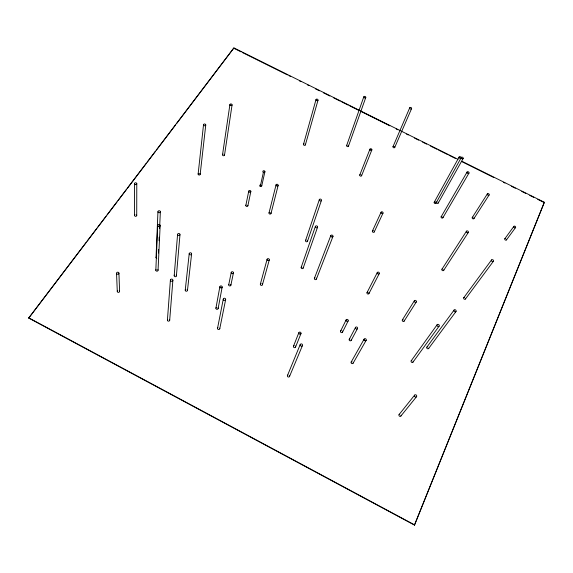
<?xml version="1.0" encoding="UTF-8"?>
<svg xmlns="http://www.w3.org/2000/svg" width="573" height="573" viewBox="0 0 573 573"><rect width="100%" height="100%" fill="white"/><g stroke="black" fill="none" stroke-linecap="round" stroke-linejoin="round"><path stroke-width="0.86" d="M136.725 215.384L136.782 183.704M156.042 257.492L157.94 211.766M155.827 270.248L157.718 225.518M158.456 253.03L158.614 249.513M159.022 240.724L159.187 237.208M159.588 228.419L160.361 211.724M158.055 270.177L160.154 225.468M167.423 319.985L170.403 280.004M169.68 320.3L172.874 280.362A1.253 1.103 1.7 0 0 171.184 279.151A1.253 1.103 1.7 0 0 170.854 281.042A1.253 1.103 1.7 0 0 172.874 280.362M174.206 275.592L177.587 234.328M176.398 275.914L179.972 234.686A1.21 1.031 4.3 0 0 178.339 233.54A1.21 1.031 4.3 0 0 178.024 235.302A1.21 1.031 4.3 0 0 179.972 234.686M185.251 290.096L189.226 253.631M198.136 174.02L203.53 124.685M200.17 174.342L205.743 125.05A1.117 0.888 8.7 0 0 204.217 124.026A1.117 0.888 8.7 0 0 203.952 125.537A1.117 0.888 8.7 0 0 205.743 125.05M187.457 290.411L191.604 253.982A1.203 1.046 5 0 0 189.971 252.829A1.203 1.046 5 0 0 189.67 254.62A1.203 1.046 5 0 0 191.604 253.982M457.942 159.308L233.913 47.91L176.491 123.718M222.525 154.76L229.909 104.594M224.516 155.082L232.065 104.959M215.921 308.181L219.86 286.765M218.127 308.489L222.174 287.094M217.532 328.358L223.277 299.149M219.767 328.673L225.662 299.486M228.727 284.817L231.213 272.533M245.831 205.449L248.746 191.167M230.89 285.125L233.433 272.855M247.873 205.764L250.845 191.497M260.264 186.418L263.415 172.294M261.732 185.86L264.919 171.728M269.031 212.884L276.071 184.814M270.986 213.521L278.127 185.494A1.082 0.895 14.6 0 0 276.845 184.255A1.082 0.895 14.6 0 0 276.322 185.716A1.082 0.895 14.6 0 0 278.127 185.494M260.371 284.108L267.104 259.261M262.427 284.781L269.267 259.97A1.139 0.996 14.8 0 0 267.928 258.631A1.139 0.996 14.8 0 0 267.362 260.257A1.139 0.996 14.8 0 0 269.267 259.97M303.518 144.274L316.017 99.58M305.366 144.883L318.001 100.239A1.046 0.802 16.6 0 0 316.747 99.086A1.046 0.802 16.6 0 0 316.282 100.404A1.046 0.802 16.6 0 0 318.001 100.239M305.538 240.56L319.326 199.669M307.515 241.204L321.453 200.371M301.183 267.383L315.379 226.464M303.196 268.042L317.564 227.18M346.636 145.556L363.798 96.851M348.463 146.158L365.767 97.51M314.398 278.371L330.764 235.689M316.418 279.037L332.97 236.413M359.758 175.044L369.922 149.224M293.462 346.285L298.805 332.798M361.613 175.653L371.863 149.868M295.582 346.98L300.997 333.515M233.913 47.91L28.714 318.058L414.487 525.09L544.35 202.269L461.938 161.292M414.487 525.09L544.35 202.269M287.431 375.616L300.173 344.645M289.515 376.497L302.515 345.404M393.021 146.602L409.752 107.753M394.718 147.454L411.564 108.648A1.017 0.766 22.5 0 0 410.526 107.395A1.017 0.766 22.5 0 0 409.881 108.555A1.017 0.766 22.5 0 0 411.564 108.648M372.429 230.998L381.095 212.211M374.241 231.922L382.979 213.163A1.053 0.867 24.4 0 0 381.919 211.788A1.053 0.867 24.4 0 0 381.217 213.113A1.053 0.867 24.4 0 0 382.979 213.163M340.577 331.13L346.156 319.884M342.518 332.147L348.155 320.923M367.028 292.61L377.299 272.562M368.919 293.584L379.276 273.579M349.251 339.309L355.489 327.47M351.199 340.326L357.502 328.515M434.212 202.262L459.131 157.031M435.974 203.15L461.043 157.976M438.245 203.014L463.149 158.463M351.177 362.072L364.084 339.18M353.161 363.103L366.183 340.276M441.146 216.809L467.045 172.093M442.922 217.704L468.979 173.053M402.396 319.834L414.422 300.696M404.13 321.116L416.242 302.028A1.125 0.96 32.5 0 0 415.382 300.374A1.125 0.96 32.5 0 0 414.372 301.692A1.125 0.96 32.5 0 0 416.242 302.028M472.288 217.475L487.401 193.832M473.907 218.607L489.098 195.006A1.039 0.802 29.9 0 0 488.246 193.574A1.039 0.802 29.9 0 0 487.394 194.677A1.039 0.802 29.9 0 0 489.098 195.006M441.976 269.188L466.472 231.198M443.66 270.392L468.299 232.48A1.117 0.895 30.8 0 0 467.403 230.905A1.117 0.895 30.8 0 0 466.458 232.137A1.117 0.895 30.8 0 0 468.299 232.48M411.221 360.782L437.135 324.726M413.004 362.107L439.097 326.166A1.218 1.039 36.1 0 0 438.152 324.368A1.218 1.039 36.1 0 0 437.092 325.815A1.218 1.039 36.1 0 0 439.097 326.166M504.842 238.733L513.859 226.385M426.878 347.145L454.06 310.079M463.758 297.738L491.519 259.963M506.482 239.879L515.542 227.56A1.031 0.802 32.8 0 0 514.683 226.12A1.031 0.802 32.8 0 0 513.866 227.245A1.031 0.802 32.8 0 0 515.542 227.56M428.647 348.456L456.008 311.49A1.203 1.01 35.7 0 0 455.062 309.728A1.203 1.01 35.7 0 0 454.031 311.139A1.203 1.01 35.7 0 0 456.008 311.49M465.469 298.97L493.389 261.288A1.146 0.917 33.8 0 0 492.451 259.655A1.146 0.917 33.8 0 0 491.519 260.937A1.146 0.917 33.8 0 0 493.389 261.288M28.714 318.058L86.093 242.601M87.175 241.176L96.923 228.362M98.004 226.937L106.12 216.257M107.201 214.839L116.949 202.025M118.031 200.6L126.146 189.921M127.235 188.496L146.179 163.584M147.261 162.159L155.376 151.48M156.458 150.062L175.402 125.143M399.087 414.565L414.601 395.162M400.935 415.969L416.557 396.638M234.665 48.662L241.061 51.842M242.658 52.637L287.445 74.905M289.043 75.7L290.64 76.496M299.435 80.872L301.04 81.667M307.436 84.847L309.033 85.642M315.429 88.822L319.426 90.813M323.43 92.797L329.826 95.985M333.823 97.969L340.219 101.149M341.823 101.944L348.219 105.131M349.817 105.926L358.612 110.295M361.011 111.491L389.798 125.809M396.201 128.989L397.798 129.785M406.594 134.154L408.191 134.949M414.587 138.136L418.591 140.12M422.588 142.111L426.584 144.095M430.581 146.086L436.984 149.267M438.581 150.062L447.377 154.438M448.974 155.233L455.377 158.413M461.774 161.593L493.761 177.501M503.352 182.271L504.956 183.066M511.352 186.246L515.349 188.238M521.745 191.418L525.742 193.409M529.746 195.393L533.742 197.384M537.739 199.375L544.135 202.556M28.65 317.786L414.666 524.94M116.541 273.264L117.286 291.413M118.933 273.185A1.196 1.039 -4.1 0 1 117.157 274.138A1.196 1.039 -4.1 0 1 117.121 272.347A1.196 1.039 -4.1 0 1 118.933 273.185L119.585 291.328M134.476 183.725L134.555 215.427M176.176 275.162A1.11 0.974 2.3 0 1 176.04 276.487A1.11 0.974 2.3 0 1 174.521 276.444A1.11 0.974 2.3 0 1 174.464 275.104M401.1 415.189A1.16 1.039 44.8 0 1 400.283 416.363A1.16 1.039 44.8 0 1 398.966 415.497A1.16 1.039 44.8 0 1 399.596 414.207M224.294 154.445A1.01 0.817 9.9 0 1 224.05 155.648A1.01 0.817 9.9 0 1 222.603 155.204A1.01 0.817 9.9 0 1 223.241 154.116M348.09 145.284A0.96 0.759 19.5 0 1 348.284 146.437A0.96 0.759 19.5 0 1 346.916 146.351A0.96 0.759 19.5 0 1 346.901 145.213M474.014 218.026A0.988 0.781 30.4 0 1 473.248 218.886A0.988 0.781 30.4 0 1 472.159 217.948A0.988 0.781 30.4 0 1 473.076 217.217M156.758 258.351A1.103 0.96 1 0 1 156.107 257.119M368.711 292.517A1.06 0.924 27.9 0 1 368.589 293.928A1.06 0.924 27.9 0 1 367.064 293.462A1.06 0.924 27.9 0 1 367.601 292.173M199.662 173.469A1.031 0.845 7.7 0 1 199.977 174.729A1.031 0.845 7.7 0 1 198.444 174.765A1.031 0.845 7.7 0 1 198.509 173.497M119.478 290.926A1.153 1.01 -5.3 0 1 118.983 292.244A1.153 1.01 -5.3 0 1 117.458 291.929A1.153 1.01 -5.3 0 1 117.752 290.575M187.077 289.508A1.117 0.988 3.2 0 1 187.242 290.855A1.117 0.988 3.2 0 1 185.738 291.07A1.117 0.988 3.2 0 1 185.387 289.745M219.731 328.25A1.125 1.031 7.1 0 1 219.101 329.468A1.125 1.031 7.1 0 1 217.69 329.038A1.125 1.031 7.1 0 1 217.933 327.706M353.24 362.523A1.117 1.01 33.2 0 1 352.331 363.633A1.117 1.01 33.2 0 1 351.091 362.652A1.117 1.01 33.2 0 1 352.001 361.549M443.781 269.754A1.031 0.852 31.9 0 1 443.022 270.7A1.031 0.852 31.9 0 1 441.847 269.826A1.031 0.852 31.9 0 1 442.614 268.88M394.518 146.581A0.953 0.745 22.7 0 1 394.482 147.691A0.953 0.745 22.7 0 1 393.142 147.39A0.953 0.745 22.7 0 1 393.357 146.316M342.325 331.015A1.096 0.981 28.4 0 1 342.174 332.505A1.096 0.981 28.4 0 1 340.598 332.025A1.096 0.981 28.4 0 1 341.179 330.664M218.012 307.887A1.117 1.003 7.3 0 1 217.611 309.205A1.117 1.003 7.3 0 1 216.121 308.897A1.117 1.003 7.3 0 1 216.322 307.536M136.625 215.025A1.089 0.91 0.8 0 1 136.166 216.207A1.089 0.91 0.8 0 1 134.727 215.899A1.089 0.91 0.8 0 1 134.992 214.674M305.151 144.117A0.974 0.774 16.4 0 1 305.044 145.256A0.974 0.774 16.4 0 1 303.654 144.948A0.974 0.774 16.4 0 1 303.955 143.852M465.591 298.311A1.053 0.874 35.2 0 1 464.832 299.292A1.053 0.874 35.2 0 1 463.643 298.397A1.053 0.874 35.2 0 1 464.395 297.416M230.647 284.373A1.096 0.974 9.7 0 1 230.561 285.705A1.096 0.974 9.7 0 1 229.071 285.662A1.096 0.974 9.7 0 1 228.964 284.33M295.339 345.985A1.117 1.024 22.8 0 1 295.31 347.403A1.117 1.024 22.8 0 1 293.799 347.374A1.117 1.024 22.8 0 1 293.641 345.956M293.784 345.82A1.117 1.024 22.8 0 1 294.171 345.626M270.778 212.676A1.031 0.867 14.3 0 1 270.628 213.944A1.031 0.867 14.3 0 1 269.152 213.629A1.031 0.867 14.3 0 1 269.503 212.404M438.008 202.076A0.981 0.788 27.6 0 1 438.094 203.207A0.981 0.788 27.6 0 1 436.812 203.143A0.981 0.788 27.6 0 1 436.562 202.004M506.582 239.278A1.003 0.788 33.1 0 1 505.83 240.166A1.003 0.788 33.1 0 1 504.727 239.213A1.003 0.788 33.1 0 1 505.622 238.461M435.738 202.212A0.981 0.788 27.5 0 1 435.53 203.501A0.981 0.788 27.5 0 1 434.155 202.67A0.981 0.788 27.5 0 1 435.279 201.932M247.83 205.413A1.031 0.867 11.9 0 1 246.662 206.459A1.031 0.867 11.9 0 1 246.046 205.019M289.573 375.68A1.139 1.067 24.8 0 1 288.935 376.984A1.139 1.067 24.8 0 1 287.503 376.389A1.139 1.067 24.8 0 1 287.947 375.007M404.223 320.228A1.082 0.931 33.3 0 1 403.593 321.439A1.082 0.931 33.3 0 1 402.26 320.594A1.082 0.931 33.3 0 1 403.077 319.498M316.174 278.127A1.06 0.931 21.3 0 1 316.06 279.495A1.06 0.931 21.3 0 1 314.548 279.173A1.06 0.931 21.3 0 1 314.864 277.848M303.088 267.305A1.06 0.924 19.2 0 1 302.723 268.558A1.06 0.924 19.2 0 1 301.291 268.121A1.06 0.924 19.2 0 1 301.656 266.868M169.307 319.362A1.146 1.031 -1.2 0 1 169.458 320.765A1.146 1.031 -1.2 0 1 167.91 321.002A1.146 1.031 -1.2 0 1 167.567 319.619M413.09 361.176A1.11 0.974 38.2 0 1 412.524 362.437A1.11 0.974 38.2 0 1 411.135 361.721A1.11 0.974 38.2 0 1 411.708 360.453M361.491 175.016A0.981 0.788 21.3 0 1 361.205 176.097A0.981 0.788 21.3 0 1 359.88 175.682A0.981 0.788 21.3 0 1 360.173 174.607M261.603 185.351A1.017 0.838 13.2 0 1 261.159 186.497A1.017 0.838 13.2 0 1 259.791 185.946A1.017 0.838 13.2 0 1 260.429 184.871M428.783 348.133A1.103 0.953 37.6 0 1 427.623 348.771A1.103 0.953 37.6 0 1 426.713 347.589A1.103 0.953 37.6 0 1 427.766 346.801M262.212 283.857A1.082 0.96 14.3 0 1 261.983 285.282A1.082 0.96 14.3 0 1 260.429 284.81A1.082 0.96 14.3 0 1 261.073 283.506M351.228 339.553A1.103 0.988 30.3 0 1 350.597 340.799A1.103 0.988 30.3 0 1 349.222 340.083A1.103 0.988 30.3 0 1 349.852 338.836M374.262 231.256A1.017 0.845 24.6 0 1 373.567 232.33A1.017 0.845 24.6 0 1 372.35 231.42A1.017 0.845 24.6 0 1 373.374 230.59M442.807 216.902A0.996 0.795 28.6 0 1 442.585 218.026A0.996 0.795 28.6 0 1 441.26 217.611A0.996 0.795 28.6 0 1 441.482 216.487M157.826 269.618A1.117 0.974 0.4 0 1 157.675 270.943A1.117 0.974 0.4 0 1 156.15 270.9A1.117 0.974 0.4 0 1 156.107 269.568M307.407 240.495A1.039 0.888 18.7 0 1 306.985 241.727A1.039 0.888 18.7 0 1 305.581 241.154A1.039 0.888 18.7 0 1 306.19 240.001M414.458 396.086A1.232 1.089 42.7 0 0 416.421 396.795A1.232 1.089 42.7 0 0 415.855 394.826A1.232 1.089 42.7 0 0 414.458 396.086M230.181 105.296A1.096 0.852 10.8 0 0 232.022 105.117A1.096 0.852 10.8 0 0 230.761 103.921A1.096 0.852 10.8 0 0 230.181 105.296M363.962 97.539A1.039 0.788 19.6 0 0 365.71 97.639A1.039 0.788 19.6 0 0 364.672 96.357A1.039 0.788 19.6 0 0 363.962 97.539M158.384 212.519A1.21 1.017 3.1 0 0 160.347 211.924A1.21 1.017 3.1 0 0 158.721 210.785A1.21 1.017 3.1 0 0 158.384 212.519M377.313 273.385A1.11 0.945 27.4 0 0 379.176 273.722A1.11 0.945 27.4 0 0 378.359 272.103A1.11 0.945 27.4 0 0 377.313 273.385M223.57 300.016A1.203 1.082 8.7 0 0 225.612 299.693A1.203 1.082 8.7 0 0 224.222 298.247A1.203 1.082 8.7 0 0 223.57 300.016M364.099 340.097A1.182 1.053 31.9 0 0 366.083 340.441A1.182 1.053 31.9 0 0 365.223 338.657A1.182 1.053 31.9 0 0 364.099 340.097M346.156 320.744A1.125 0.996 28 0 0 348.055 321.073A1.125 0.996 28 0 0 347.252 319.39A1.125 0.996 28 0 0 346.156 320.744M220.147 287.596A1.167 1.039 8.3 0 0 222.123 287.288A1.167 1.039 8.3 0 0 220.784 285.906A1.167 1.039 8.3 0 0 220.147 287.596M134.891 184.434A1.153 0.945 2 0 0 136.768 183.89A1.153 0.945 2 0 0 135.235 182.823A1.153 0.945 2 0 0 134.891 184.434M231.492 273.328A1.125 0.988 10.1 0 0 233.39 273.042A1.125 0.988 10.1 0 0 232.094 271.717A1.125 0.988 10.1 0 0 231.492 273.328M298.956 333.687A1.153 1.046 22.6 0 0 300.925 333.694A1.153 1.046 22.6 0 0 299.829 332.089A1.153 1.046 22.6 0 0 298.956 333.687M461.301 158.241A1.067 0.817 26.9 0 0 463.07 158.592A1.067 0.817 26.9 0 0 462.21 157.138A1.067 0.817 26.9 0 0 461.301 158.241M459.195 157.754A1.067 0.817 26.8 0 0 460.957 158.105A1.067 0.817 26.8 0 0 460.105 156.651A1.067 0.817 26.8 0 0 459.195 157.754M249.019 191.883A1.06 0.881 12.2 0 0 250.802 191.661A1.06 0.881 12.2 0 0 249.563 190.451A1.06 0.881 12.2 0 0 249.019 191.883M300.338 345.598A1.232 1.132 23.9 0 0 302.437 345.598A1.232 1.132 23.9 0 0 301.262 343.879A1.232 1.132 23.9 0 0 300.338 345.598M330.936 236.534A1.16 0.981 21.1 0 0 332.899 236.577A1.16 0.981 21.1 0 0 331.774 235.045A1.16 0.981 21.1 0 0 330.936 236.534M315.537 227.295A1.146 0.974 19.3 0 0 317.492 227.345A1.146 0.974 19.3 0 0 316.389 225.834A1.146 0.974 19.3 0 0 315.537 227.295M370.086 149.925A1.024 0.809 21.2 0 0 371.805 150.004A1.024 0.809 21.2 0 0 370.781 148.708A1.024 0.809 21.2 0 0 370.086 149.925M263.136 172.093A1.039 0.852 13.4 0 0 264.876 171.893A1.039 0.852 13.4 0 0 263.659 170.711A1.039 0.852 13.4 0 0 263.136 172.093M355.496 328.336A1.132 1.003 29.8 0 0 357.402 328.673A1.132 1.003 29.8 0 0 356.585 326.975A1.132 1.003 29.8 0 0 355.496 328.336M467.11 172.838A1.082 0.831 27.9 0 0 468.893 173.182A1.082 0.831 27.9 0 0 468.026 171.707A1.082 0.831 27.9 0 0 467.11 172.838M158.169 226.285A1.218 1.031 2.6 0 0 160.139 225.676A1.218 1.031 2.6 0 0 158.506 224.523A1.218 1.031 2.6 0 0 158.169 226.285M319.476 200.464A1.125 0.931 18.8 0 0 321.389 200.529A1.125 0.931 18.8 0 0 320.3 199.067A1.125 0.931 18.8 0 0 319.476 200.464"/></g></svg>
